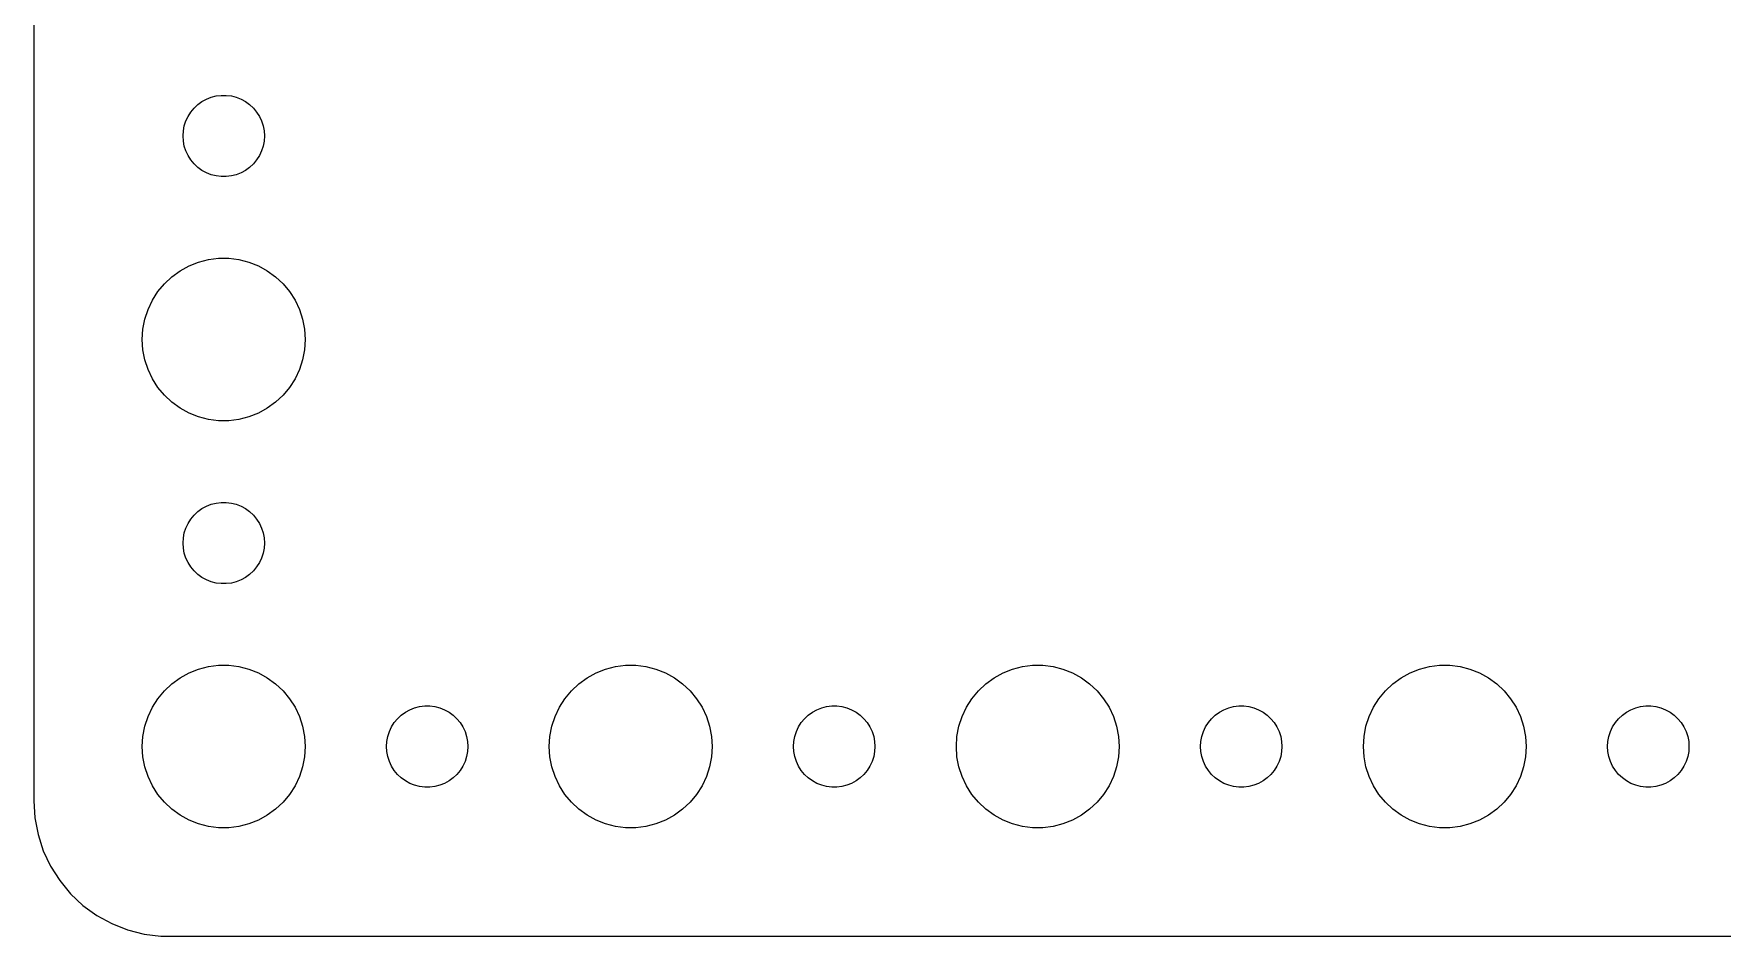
# Model space of a CAD drawing. Header units: metres. Extents: x -127 to 127, y -37 to 37.
# Drawn here: x -127 to -64.8, y -37 to -3.7 of the extents above; entities that cross this region are included whole.
import ezdxf

# ---------------------------------------------------------------- set-up
doc = ezdxf.new("R2010")
doc.units = ezdxf.units.M

msp = doc.modelspace()

# ---------------------------------------------------------------- linework, layer by layer
for p, q in [((-127, 32), (-127, -32)), ((-120.804, -6.23351), (-120.639, -6.14275)), ((-120.639, -6.14275), (-120.464, -6.07341)), ((-120.464, -6.07341), (-120.281, -6.02657)), ((-120.281, -6.02657), (-120.094, -6.00294)), ((-120.094, -6.00294), (-119.906, -6.00294)), ((-119.906, -6.00294), (-119.719, -6.02657)), ((-119.719, -6.02657), (-119.536, -6.07341)), ((-119.536, -6.07341), (-119.361, -6.14275)), ((-119.361, -6.14275), (-119.196, -6.23351)), ((-121.395, -6.9478), (-121.314, -6.77736)), ((-121.314, -6.77736), (-121.214, -6.61832)), ((-121.214, -6.61832), (-121.093, -6.47318)), ((-121.093, -6.47318), (-120.956, -6.34422)), ((-120.956, -6.34422), (-120.804, -6.23351)), ((-119.196, -6.23351), (-119.044, -6.34422)), ((-119.044, -6.34422), (-118.907, -6.47318)), ((-118.907, -6.47318), (-118.786, -6.61832)), ((-118.786, -6.61832), (-118.686, -6.77736)), ((-118.686, -6.77736), (-118.605, -6.9478)), ((-121.5, -7.5), (-121.488, -7.312)), ((-121.488, -7.312), (-121.453, -7.12695)), ((-121.453, -7.12695), (-121.395, -6.9478)), ((-118.605, -6.9478), (-118.547, -7.12695)), ((-118.547, -7.12695), (-118.512, -7.312)), ((-118.512, -7.312), (-118.5, -7.5)), ((-121.488, -7.68799), (-121.5, -7.5)), ((-121.453, -7.87303), (-121.488, -7.68799)), ((-121.395, -8.05219), (-121.453, -7.87303)), ((-121.314, -8.22263), (-121.395, -8.05219)), ((-118.605, -8.05219), (-118.686, -8.22263)), ((-118.547, -7.87303), (-118.605, -8.05219)), ((-118.512, -7.68799), (-118.547, -7.87303)), ((-118.5, -7.5), (-118.512, -7.68799)), ((-121.214, -8.38167), (-121.314, -8.22263)), ((-121.093, -8.52681), (-121.214, -8.38167)), ((-120.956, -8.65576), (-121.093, -8.52681)), ((-120.804, -8.76648), (-120.956, -8.65576)), ((-119.044, -8.65576), (-119.196, -8.76648)), ((-118.907, -8.52681), (-119.044, -8.65576)), ((-118.786, -8.38167), (-118.907, -8.52681)), ((-118.686, -8.22263), (-118.786, -8.38167)), ((-120.639, -8.85724), (-120.804, -8.76648)), ((-120.464, -8.92657), (-120.639, -8.85724)), ((-120.281, -8.97342), (-120.464, -8.92657)), ((-120.094, -8.99704), (-120.281, -8.97342)), ((-119.906, -8.99704), (-120.094, -8.99704)), ((-119.719, -8.97342), (-119.906, -8.99704)), ((-119.536, -8.92657), (-119.719, -8.97342)), ((-119.361, -8.85724), (-119.536, -8.92657)), ((-119.196, -8.76648), (-119.361, -8.85724)), ((-121.607, -12.467), (-121.277, -12.2855)), ((-121.277, -12.2855), (-120.927, -12.1468)), ((-120.927, -12.1468), (-120.562, -12.0531)), ((-120.562, -12.0531), (-120.188, -12.0059)), ((-120.188, -12.0059), (-119.812, -12.0059)), ((-119.812, -12.0059), (-119.438, -12.0531)), ((-119.438, -12.0531), (-119.073, -12.1468)), ((-119.073, -12.1468), (-118.723, -12.2855)), ((-118.723, -12.2855), (-118.393, -12.467)), ((-122.427, -13.2366), (-122.187, -12.9464)), ((-122.187, -12.9464), (-121.912, -12.6884)), ((-121.912, -12.6884), (-121.607, -12.467)), ((-118.393, -12.467), (-118.088, -12.6884)), ((-118.088, -12.6884), (-117.813, -12.9464)), ((-117.813, -12.9464), (-117.573, -13.2366)), ((-122.789, -13.8956), (-122.629, -13.5547)), ((-122.629, -13.5547), (-122.427, -13.2366)), ((-117.573, -13.2366), (-117.371, -13.5547)), ((-117.371, -13.5547), (-117.211, -13.8956)), ((-122.976, -14.624), (-122.906, -14.2539)), ((-122.906, -14.2539), (-122.789, -13.8956)), ((-117.211, -13.8956), (-117.094, -14.2539)), ((-117.094, -14.2539), (-117.024, -14.624)), ((-123, -15), (-122.976, -14.624)), ((-117.024, -14.624), (-117, -15)), ((-122.976, -15.376), (-123, -15)), ((-122.906, -15.7461), (-122.976, -15.376)), ((-117.024, -15.376), (-117.094, -15.7461)), ((-117, -15), (-117.024, -15.376)), ((-122.789, -16.1044), (-122.906, -15.7461)), ((-122.629, -16.4453), (-122.789, -16.1044)), ((-117.211, -16.1044), (-117.371, -16.4453)), ((-117.094, -15.7461), (-117.211, -16.1044)), ((-122.427, -16.7634), (-122.629, -16.4453)), ((-122.187, -17.0536), (-122.427, -16.7634)), ((-117.573, -16.7634), (-117.813, -17.0536)), ((-117.371, -16.4453), (-117.573, -16.7634)), ((-121.912, -17.3115), (-122.187, -17.0536)), ((-121.607, -17.533), (-121.912, -17.3115)), ((-118.088, -17.3115), (-118.393, -17.533)), ((-117.813, -17.0536), (-118.088, -17.3115)), ((-121.277, -17.7145), (-121.607, -17.533)), ((-120.927, -17.8532), (-121.277, -17.7145)), ((-120.562, -17.9469), (-120.927, -17.8532)), ((-120.188, -17.9941), (-120.562, -17.9469)), ((-119.812, -17.9941), (-120.188, -17.9941)), ((-119.438, -17.9469), (-119.812, -17.9941)), ((-119.073, -17.8532), (-119.438, -17.9469)), ((-118.723, -17.7145), (-119.073, -17.8532)), ((-118.393, -17.533), (-118.723, -17.7145)), ((-120.804, -21.2335), (-120.639, -21.1427)), ((-120.639, -21.1427), (-120.464, -21.0734)), ((-120.464, -21.0734), (-120.281, -21.0266)), ((-120.281, -21.0266), (-120.094, -21.003)), ((-120.094, -21.003), (-119.906, -21.003)), ((-119.906, -21.003), (-119.719, -21.0266)), ((-119.719, -21.0266), (-119.536, -21.0734)), ((-119.536, -21.0734), (-119.361, -21.1427)), ((-119.361, -21.1427), (-119.196, -21.2335)), ((-121.395, -21.9478), (-121.314, -21.7774)), ((-121.314, -21.7774), (-121.214, -21.6183)), ((-121.214, -21.6183), (-121.093, -21.4732)), ((-121.093, -21.4732), (-120.956, -21.3442)), ((-120.956, -21.3442), (-120.804, -21.2335)), ((-119.196, -21.2335), (-119.044, -21.3442)), ((-119.044, -21.3442), (-118.907, -21.4732)), ((-118.907, -21.4732), (-118.786, -21.6183)), ((-118.786, -21.6183), (-118.686, -21.7774)), ((-118.686, -21.7774), (-118.605, -21.9478)), ((-121.5, -22.5), (-121.488, -22.312)), ((-121.488, -22.312), (-121.453, -22.127)), ((-121.453, -22.127), (-121.395, -21.9478)), ((-118.605, -21.9478), (-118.547, -22.127)), ((-118.547, -22.127), (-118.512, -22.312)), ((-118.512, -22.312), (-118.5, -22.5)), ((-121.488, -22.688), (-121.5, -22.5)), ((-121.453, -22.873), (-121.488, -22.688)), ((-121.395, -23.0522), (-121.453, -22.873)), ((-118.547, -22.873), (-118.605, -23.0522)), ((-118.512, -22.688), (-118.547, -22.873)), ((-118.5, -22.5), (-118.512, -22.688)), ((-121.314, -23.2226), (-121.395, -23.0522)), ((-121.214, -23.3817), (-121.314, -23.2226)), ((-121.093, -23.5268), (-121.214, -23.3817)), ((-120.956, -23.6558), (-121.093, -23.5268)), ((-118.907, -23.5268), (-119.044, -23.6558)), ((-118.786, -23.3817), (-118.907, -23.5268)), ((-118.686, -23.2226), (-118.786, -23.3817)), ((-118.605, -23.0522), (-118.686, -23.2226)), ((-120.804, -23.7665), (-120.956, -23.6558)), ((-120.639, -23.8572), (-120.804, -23.7665)), ((-120.464, -23.9266), (-120.639, -23.8572)), ((-120.281, -23.9734), (-120.464, -23.9266)), ((-120.094, -23.997), (-120.281, -23.9734)), ((-119.906, -23.997), (-120.094, -23.997)), ((-119.719, -23.9734), (-119.906, -23.997)), ((-119.536, -23.9266), (-119.719, -23.9734)), ((-119.361, -23.8572), (-119.536, -23.9266)), ((-119.196, -23.7665), (-119.361, -23.8572)), ((-119.044, -23.6558), (-119.196, -23.7665)), ((-121.607, -27.467), (-121.277, -27.2855)), ((-121.277, -27.2855), (-120.927, -27.1468)), ((-120.927, -27.1468), (-120.562, -27.0531)), ((-120.562, -27.0531), (-120.188, -27.0059)), ((-120.188, -27.0059), (-119.812, -27.0059)), ((-119.812, -27.0059), (-119.438, -27.0531)), ((-119.438, -27.0531), (-119.073, -27.1468)), ((-119.073, -27.1468), (-118.723, -27.2855)), ((-118.723, -27.2855), (-118.393, -27.467)), ((-106.607, -27.467), (-106.277, -27.2855)), ((-106.277, -27.2855), (-105.927, -27.1468)), ((-105.927, -27.1468), (-105.562, -27.0531)), ((-105.562, -27.0531), (-105.188, -27.0059)), ((-105.188, -27.0059), (-104.812, -27.0059)), ((-104.812, -27.0059), (-104.438, -27.0531)), ((-104.438, -27.0531), (-104.073, -27.1468)), ((-104.073, -27.1468), (-103.723, -27.2855)), ((-103.723, -27.2855), (-103.393, -27.467)), ((-91.6075, -27.467), (-91.2773, -27.2855)), ((-91.2773, -27.2855), (-90.927, -27.1468)), ((-90.927, -27.1468), (-90.5621, -27.0531)), ((-90.5621, -27.0531), (-90.1884, -27.0059)), ((-90.1884, -27.0059), (-89.8116, -27.0059)), ((-89.8116, -27.0059), (-89.4379, -27.0531)), ((-89.4379, -27.0531), (-89.073, -27.1468)), ((-89.073, -27.1468), (-88.7227, -27.2855)), ((-88.7227, -27.2855), (-88.3925, -27.467)), ((-76.6075, -27.467), (-76.2773, -27.2855)), ((-76.2773, -27.2855), (-75.927, -27.1468)), ((-75.927, -27.1468), (-75.5621, -27.0531)), ((-75.5621, -27.0531), (-75.1884, -27.0059)), ((-75.1884, -27.0059), (-74.8116, -27.0059)), ((-74.8116, -27.0059), (-74.4379, -27.0531)), ((-74.4379, -27.0531), (-74.073, -27.1468)), ((-74.073, -27.1468), (-73.7227, -27.2855)), ((-73.7227, -27.2855), (-73.3925, -27.467)), ((-122.427, -28.2366), (-122.187, -27.9464)), ((-122.187, -27.9464), (-121.912, -27.6884)), ((-121.912, -27.6884), (-121.607, -27.467)), ((-118.393, -27.467), (-118.088, -27.6884)), ((-118.088, -27.6884), (-117.813, -27.9464)), ((-117.813, -27.9464), (-117.573, -28.2366)), ((-107.427, -28.2366), (-107.187, -27.9464)), ((-107.187, -27.9464), (-106.912, -27.6884)), ((-106.912, -27.6884), (-106.607, -27.467)), ((-103.393, -27.467), (-103.088, -27.6884)), ((-103.088, -27.6884), (-102.813, -27.9464)), ((-102.813, -27.9464), (-102.573, -28.2366)), ((-92.427, -28.2366), (-92.1869, -27.9464)), ((-92.1869, -27.9464), (-91.9123, -27.6884)), ((-91.9123, -27.6884), (-91.6075, -27.467)), ((-88.3925, -27.467), (-88.0877, -27.6884)), ((-88.0877, -27.6884), (-87.8131, -27.9464)), ((-87.8131, -27.9464), (-87.573, -28.2366)), ((-77.427, -28.2366), (-77.1869, -27.9464)), ((-77.1869, -27.9464), (-76.9123, -27.6884)), ((-76.9123, -27.6884), (-76.6075, -27.467)), ((-73.3925, -27.467), (-73.0877, -27.6884)), ((-73.0877, -27.6884), (-72.8131, -27.9464)), ((-72.8131, -27.9464), (-72.573, -28.2366)), ((-122.789, -28.8956), (-122.629, -28.5547)), ((-122.629, -28.5547), (-122.427, -28.2366)), ((-117.573, -28.2366), (-117.371, -28.5547)), ((-117.371, -28.5547), (-117.211, -28.8956)), ((-113.139, -28.6427), (-112.964, -28.5734)), ((-112.964, -28.5734), (-112.781, -28.5266)), ((-112.781, -28.5266), (-112.594, -28.503)), ((-112.594, -28.503), (-112.406, -28.503)), ((-112.406, -28.503), (-112.219, -28.5266)), ((-112.219, -28.5266), (-112.036, -28.5734)), ((-112.036, -28.5734), (-111.861, -28.6427)), ((-107.789, -28.8956), (-107.629, -28.5547)), ((-107.629, -28.5547), (-107.427, -28.2366)), ((-102.573, -28.2366), (-102.371, -28.5547)), ((-102.371, -28.5547), (-102.211, -28.8956)), ((-98.1387, -28.6427), (-97.9635, -28.5734)), ((-97.9635, -28.5734), (-97.7811, -28.5266)), ((-97.7811, -28.5266), (-97.5942, -28.503)), ((-97.5942, -28.503), (-97.4058, -28.503)), ((-97.4058, -28.503), (-97.2189, -28.5266)), ((-97.2189, -28.5266), (-97.0365, -28.5734)), ((-97.0365, -28.5734), (-96.8613, -28.6427)), ((-92.7893, -28.8956), (-92.6289, -28.5547)), ((-92.6289, -28.5547), (-92.427, -28.2366)), ((-87.573, -28.2366), (-87.3711, -28.5547)), ((-87.3711, -28.5547), (-87.2107, -28.8956)), ((-83.1387, -28.6427), (-82.9635, -28.5734)), ((-82.9635, -28.5734), (-82.7811, -28.5266)), ((-82.7811, -28.5266), (-82.5942, -28.503)), ((-82.5942, -28.503), (-82.4058, -28.503)), ((-82.4058, -28.503), (-82.2189, -28.5266)), ((-82.2189, -28.5266), (-82.0365, -28.5734)), ((-82.0365, -28.5734), (-81.8613, -28.6427)), ((-77.7893, -28.8956), (-77.6289, -28.5547)), ((-77.6289, -28.5547), (-77.427, -28.2366)), ((-72.573, -28.2366), (-72.3711, -28.5547)), ((-72.3711, -28.5547), (-72.2107, -28.8956)), ((-68.1387, -28.6427), (-67.9635, -28.5734)), ((-67.9635, -28.5734), (-67.7811, -28.5266)), ((-67.7811, -28.5266), (-67.5942, -28.503)), ((-67.5942, -28.503), (-67.4058, -28.503)), ((-67.4058, -28.503), (-67.2189, -28.5266)), ((-67.2189, -28.5266), (-67.0365, -28.5734)), ((-67.0365, -28.5734), (-66.8613, -28.6427)), ((-122.906, -29.2539), (-122.789, -28.8956)), ((-117.211, -28.8956), (-117.094, -29.2539)), ((-113.814, -29.2774), (-113.714, -29.1183)), ((-113.714, -29.1183), (-113.593, -28.9732)), ((-113.593, -28.9732), (-113.456, -28.8442)), ((-113.456, -28.8442), (-113.304, -28.7335)), ((-113.304, -28.7335), (-113.139, -28.6427)), ((-111.861, -28.6427), (-111.696, -28.7335)), ((-111.696, -28.7335), (-111.544, -28.8442)), ((-111.544, -28.8442), (-111.407, -28.9732)), ((-111.407, -28.9732), (-111.286, -29.1183)), ((-111.286, -29.1183), (-111.186, -29.2774)), ((-107.906, -29.2539), (-107.789, -28.8956)), ((-102.211, -28.8956), (-102.094, -29.2539)), ((-98.8145, -29.2774), (-98.7135, -29.1183)), ((-98.7135, -29.1183), (-98.5934, -28.9732)), ((-98.5934, -28.9732), (-98.4561, -28.8442)), ((-98.4561, -28.8442), (-98.3037, -28.7335)), ((-98.3037, -28.7335), (-98.1387, -28.6427)), ((-96.8613, -28.6427), (-96.6963, -28.7335)), ((-96.6963, -28.7335), (-96.5439, -28.8442)), ((-96.5439, -28.8442), (-96.4065, -28.9732)), ((-96.4065, -28.9732), (-96.2865, -29.1183)), ((-96.2865, -29.1183), (-96.1855, -29.2774)), ((-92.9057, -29.2539), (-92.7893, -28.8956)), ((-87.2107, -28.8956), (-87.0943, -29.2539)), ((-83.8145, -29.2774), (-83.7135, -29.1183)), ((-83.7135, -29.1183), (-83.5934, -28.9732)), ((-83.5934, -28.9732), (-83.4561, -28.8442)), ((-83.4561, -28.8442), (-83.3037, -28.7335)), ((-83.3037, -28.7335), (-83.1387, -28.6427)), ((-81.8613, -28.6427), (-81.6963, -28.7335)), ((-81.6963, -28.7335), (-81.5439, -28.8442)), ((-81.5439, -28.8442), (-81.4065, -28.9732)), ((-81.4065, -28.9732), (-81.2865, -29.1183)), ((-81.2865, -29.1183), (-81.1855, -29.2774)), ((-77.9057, -29.2539), (-77.7893, -28.8956)), ((-72.2107, -28.8956), (-72.0943, -29.2539)), ((-68.8145, -29.2774), (-68.7135, -29.1183)), ((-68.7135, -29.1183), (-68.5934, -28.9732)), ((-68.5934, -28.9732), (-68.4561, -28.8442)), ((-68.4561, -28.8442), (-68.3037, -28.7335)), ((-68.3037, -28.7335), (-68.1387, -28.6427)), ((-66.8613, -28.6427), (-66.6963, -28.7335)), ((-66.6963, -28.7335), (-66.5439, -28.8442)), ((-66.5439, -28.8442), (-66.4065, -28.9732)), ((-66.4065, -28.9732), (-66.2865, -29.1183)), ((-66.2865, -29.1183), (-66.1855, -29.2774)), ((-123, -30), (-122.976, -29.624)), ((-122.976, -29.624), (-122.906, -29.2539)), ((-117.094, -29.2539), (-117.024, -29.624)), ((-117.024, -29.624), (-117, -30)), ((-114, -30), (-113.988, -29.812)), ((-113.988, -29.812), (-113.953, -29.627)), ((-113.953, -29.627), (-113.895, -29.4478)), ((-113.895, -29.4478), (-113.814, -29.2774)), ((-111.186, -29.2774), (-111.105, -29.4478)), ((-111.105, -29.4478), (-111.047, -29.627)), ((-111.047, -29.627), (-111.012, -29.812)), ((-111.012, -29.812), (-111, -30)), ((-108, -30), (-107.976, -29.624)), ((-107.976, -29.624), (-107.906, -29.2539)), ((-102.094, -29.2539), (-102.024, -29.624)), ((-102.024, -29.624), (-102, -30)), ((-99, -30), (-98.9882, -29.812)), ((-98.9882, -29.812), (-98.9529, -29.627)), ((-98.9529, -29.627), (-98.8947, -29.4478)), ((-98.8947, -29.4478), (-98.8145, -29.2774)), ((-96.1855, -29.2774), (-96.1053, -29.4478)), ((-96.1053, -29.4478), (-96.0471, -29.627)), ((-96.0471, -29.627), (-96.0118, -29.812)), ((-96.0118, -29.812), (-96, -30)), ((-93, -30), (-92.9763, -29.624)), ((-92.9763, -29.624), (-92.9057, -29.2539)), ((-87.0943, -29.2539), (-87.0237, -29.624)), ((-87.0237, -29.624), (-87, -30)), ((-84, -30), (-83.9882, -29.812)), ((-83.9882, -29.812), (-83.9529, -29.627)), ((-83.9529, -29.627), (-83.8947, -29.4478)), ((-83.8947, -29.4478), (-83.8145, -29.2774)), ((-81.1855, -29.2774), (-81.1053, -29.4478)), ((-81.1053, -29.4478), (-81.0471, -29.627)), ((-81.0471, -29.627), (-81.0118, -29.812)), ((-81.0118, -29.812), (-81, -30)), ((-78, -30), (-77.9763, -29.624)), ((-77.9763, -29.624), (-77.9057, -29.2539)), ((-72.0943, -29.2539), (-72.0237, -29.624)), ((-72.0237, -29.624), (-72, -30)), ((-69, -30), (-68.9882, -29.812)), ((-68.9882, -29.812), (-68.9529, -29.627)), ((-68.9529, -29.627), (-68.8947, -29.4478)), ((-68.8947, -29.4478), (-68.8145, -29.2774)), ((-66.1855, -29.2774), (-66.1053, -29.4478)), ((-66.1053, -29.4478), (-66.0471, -29.627)), ((-66.0471, -29.627), (-66.0118, -29.812)), ((-66.0118, -29.812), (-66, -30)), ((-122.976, -30.376), (-123, -30)), ((-122.906, -30.7461), (-122.976, -30.376)), ((-117.024, -30.376), (-117.094, -30.7461)), ((-117, -30), (-117.024, -30.376)), ((-113.988, -30.188), (-114, -30)), ((-113.953, -30.373), (-113.988, -30.188)), ((-113.895, -30.5522), (-113.953, -30.373)), ((-111.047, -30.373), (-111.105, -30.5522)), ((-111.012, -30.188), (-111.047, -30.373)), ((-111, -30), (-111.012, -30.188)), ((-107.976, -30.376), (-108, -30)), ((-107.906, -30.7461), (-107.976, -30.376)), ((-102.024, -30.376), (-102.094, -30.7461)), ((-102, -30), (-102.024, -30.376)), ((-98.9882, -30.188), (-99, -30)), ((-98.9529, -30.373), (-98.9882, -30.188)), ((-98.8947, -30.5522), (-98.9529, -30.373)), ((-96.0471, -30.373), (-96.1053, -30.5522)), ((-96.0118, -30.188), (-96.0471, -30.373)), ((-96, -30), (-96.0118, -30.188)), ((-92.9763, -30.376), (-93, -30)), ((-92.9057, -30.7461), (-92.9763, -30.376)), ((-87.0237, -30.376), (-87.0943, -30.7461)), ((-87, -30), (-87.0237, -30.376)), ((-83.9882, -30.188), (-84, -30)), ((-83.9529, -30.373), (-83.9882, -30.188)), ((-83.8947, -30.5522), (-83.9529, -30.373)), ((-81.0471, -30.373), (-81.1053, -30.5522)), ((-81.0118, -30.188), (-81.0471, -30.373)), ((-81, -30), (-81.0118, -30.188)), ((-77.9763, -30.376), (-78, -30)), ((-77.9057, -30.7461), (-77.9763, -30.376)), ((-72.0237, -30.376), (-72.0943, -30.7461)), ((-72, -30), (-72.0237, -30.376)), ((-68.9882, -30.188), (-69, -30)), ((-68.9529, -30.373), (-68.9882, -30.188)), ((-68.8947, -30.5522), (-68.9529, -30.373)), ((-66.0471, -30.373), (-66.1053, -30.5522)), ((-66.0118, -30.188), (-66.0471, -30.373)), ((-66, -30), (-66.0118, -30.188)), ((-122.789, -31.1044), (-122.906, -30.7461)), ((-122.629, -31.4453), (-122.789, -31.1044)), ((-117.211, -31.1044), (-117.371, -31.4453)), ((-117.094, -30.7461), (-117.211, -31.1044)), ((-113.814, -30.7226), (-113.895, -30.5522)), ((-113.714, -30.8817), (-113.814, -30.7226)), ((-113.593, -31.0268), (-113.714, -30.8817)), ((-113.456, -31.1558), (-113.593, -31.0268)), ((-111.407, -31.0268), (-111.544, -31.1558)), ((-111.286, -30.8817), (-111.407, -31.0268)), ((-111.186, -30.7226), (-111.286, -30.8817)), ((-111.105, -30.5522), (-111.186, -30.7226)), ((-107.789, -31.1044), (-107.906, -30.7461)), ((-107.629, -31.4453), (-107.789, -31.1044)), ((-102.211, -31.1044), (-102.371, -31.4453)), ((-102.094, -30.7461), (-102.211, -31.1044)), ((-98.8145, -30.7226), (-98.8947, -30.5522)), ((-98.7135, -30.8817), (-98.8145, -30.7226)), ((-98.5934, -31.0268), (-98.7135, -30.8817)), ((-98.4561, -31.1558), (-98.5934, -31.0268)), ((-96.4065, -31.0268), (-96.5439, -31.1558)), ((-96.2865, -30.8817), (-96.4065, -31.0268)), ((-96.1855, -30.7226), (-96.2865, -30.8817)), ((-96.1053, -30.5522), (-96.1855, -30.7226)), ((-92.7893, -31.1044), (-92.9057, -30.7461)), ((-92.6289, -31.4453), (-92.7893, -31.1044)), ((-87.2107, -31.1044), (-87.3711, -31.4453)), ((-87.0943, -30.7461), (-87.2107, -31.1044)), ((-83.8145, -30.7226), (-83.8947, -30.5522)), ((-83.7135, -30.8817), (-83.8145, -30.7226)), ((-83.5934, -31.0268), (-83.7135, -30.8817)), ((-83.4561, -31.1558), (-83.5934, -31.0268)), ((-81.4065, -31.0268), (-81.5439, -31.1558)), ((-81.2865, -30.8817), (-81.4065, -31.0268)), ((-81.1855, -30.7226), (-81.2865, -30.8817)), ((-81.1053, -30.5522), (-81.1855, -30.7226)), ((-77.7893, -31.1044), (-77.9057, -30.7461)), ((-77.6289, -31.4453), (-77.7893, -31.1044)), ((-72.2107, -31.1044), (-72.3711, -31.4453)), ((-72.0943, -30.7461), (-72.2107, -31.1044)), ((-68.8145, -30.7226), (-68.8947, -30.5522)), ((-68.7135, -30.8817), (-68.8145, -30.7226)), ((-68.5934, -31.0268), (-68.7135, -30.8817)), ((-68.4561, -31.1558), (-68.5934, -31.0268)), ((-66.4065, -31.0268), (-66.5439, -31.1558)), ((-66.2865, -30.8817), (-66.4065, -31.0268)), ((-66.1855, -30.7226), (-66.2865, -30.8817)), ((-66.1053, -30.5522), (-66.1855, -30.7226)), ((-122.427, -31.7634), (-122.629, -31.4453)), ((-117.371, -31.4453), (-117.573, -31.7634)), ((-113.304, -31.2665), (-113.456, -31.1558)), ((-113.139, -31.3572), (-113.304, -31.2665)), ((-112.964, -31.4266), (-113.139, -31.3572)), ((-112.781, -31.4734), (-112.964, -31.4266)), ((-112.594, -31.497), (-112.781, -31.4734)), ((-112.406, -31.497), (-112.594, -31.497)), ((-112.219, -31.4734), (-112.406, -31.497)), ((-112.036, -31.4266), (-112.219, -31.4734)), ((-111.861, -31.3572), (-112.036, -31.4266)), ((-111.696, -31.2665), (-111.861, -31.3572)), ((-111.544, -31.1558), (-111.696, -31.2665)), ((-107.427, -31.7634), (-107.629, -31.4453)), ((-102.371, -31.4453), (-102.573, -31.7634)), ((-98.3037, -31.2665), (-98.4561, -31.1558)), ((-98.1387, -31.3572), (-98.3037, -31.2665)), ((-97.9635, -31.4266), (-98.1387, -31.3572)), ((-97.7811, -31.4734), (-97.9635, -31.4266)), ((-97.5942, -31.497), (-97.7811, -31.4734)), ((-97.4058, -31.497), (-97.5942, -31.497)), ((-97.2189, -31.4734), (-97.4058, -31.497)), ((-97.0365, -31.4266), (-97.2189, -31.4734)), ((-96.8613, -31.3572), (-97.0365, -31.4266)), ((-96.6963, -31.2665), (-96.8613, -31.3572)), ((-96.5439, -31.1558), (-96.6963, -31.2665)), ((-92.427, -31.7634), (-92.6289, -31.4453)), ((-87.3711, -31.4453), (-87.573, -31.7634)), ((-83.3037, -31.2665), (-83.4561, -31.1558)), ((-83.1387, -31.3572), (-83.3037, -31.2665)), ((-82.9635, -31.4266), (-83.1387, -31.3572)), ((-82.7811, -31.4734), (-82.9635, -31.4266)), ((-82.5942, -31.497), (-82.7811, -31.4734)), ((-82.4058, -31.497), (-82.5942, -31.497)), ((-82.2189, -31.4734), (-82.4058, -31.497)), ((-82.0365, -31.4266), (-82.2189, -31.4734)), ((-81.8613, -31.3572), (-82.0365, -31.4266)), ((-81.6963, -31.2665), (-81.8613, -31.3572)), ((-81.5439, -31.1558), (-81.6963, -31.2665)), ((-77.427, -31.7634), (-77.6289, -31.4453)), ((-72.3711, -31.4453), (-72.573, -31.7634)), ((-68.3037, -31.2665), (-68.4561, -31.1558)), ((-68.1387, -31.3572), (-68.3037, -31.2665)), ((-67.9635, -31.4266), (-68.1387, -31.3572)), ((-67.7811, -31.4734), (-67.9635, -31.4266)), ((-67.5942, -31.497), (-67.7811, -31.4734)), ((-67.4058, -31.497), (-67.5942, -31.497)), ((-67.2189, -31.4734), (-67.4058, -31.497)), ((-67.0365, -31.4266), (-67.2189, -31.4734)), ((-66.8613, -31.3572), (-67.0365, -31.4266)), ((-66.6963, -31.2665), (-66.8613, -31.3572)), ((-66.5439, -31.1558), (-66.6963, -31.2665)), ((-127, -32), (-126.961, -32.6267)), ((-122.187, -32.0536), (-122.427, -31.7634)), ((-121.912, -32.3115), (-122.187, -32.0536)), ((-121.607, -32.533), (-121.912, -32.3115)), ((-118.088, -32.3115), (-118.393, -32.533)), ((-117.813, -32.0536), (-118.088, -32.3115)), ((-117.573, -31.7634), (-117.813, -32.0536)), ((-107.187, -32.0536), (-107.427, -31.7634)), ((-106.912, -32.3115), (-107.187, -32.0536)), ((-106.607, -32.533), (-106.912, -32.3115)), ((-103.088, -32.3115), (-103.393, -32.533)), ((-102.813, -32.0536), (-103.088, -32.3115)), ((-102.573, -31.7634), (-102.813, -32.0536)), ((-92.1869, -32.0536), (-92.427, -31.7634)), ((-91.9123, -32.3115), (-92.1869, -32.0536)), ((-91.6075, -32.533), (-91.9123, -32.3115)), ((-88.0877, -32.3115), (-88.3925, -32.533)), ((-87.8131, -32.0536), (-88.0877, -32.3115)), ((-87.573, -31.7634), (-87.8131, -32.0536)), ((-77.1869, -32.0536), (-77.427, -31.7634)), ((-76.9123, -32.3115), (-77.1869, -32.0536)), ((-76.6075, -32.533), (-76.9123, -32.3115)), ((-73.0877, -32.3115), (-73.3925, -32.533)), ((-72.8131, -32.0536), (-73.0877, -32.3115)), ((-72.573, -31.7634), (-72.8131, -32.0536)), ((-126.961, -32.6267), (-126.843, -33.2434)), ((-121.277, -32.7145), (-121.607, -32.533)), ((-120.927, -32.8532), (-121.277, -32.7145)), ((-120.562, -32.9469), (-120.927, -32.8532)), ((-120.188, -32.9941), (-120.562, -32.9469)), ((-119.438, -32.9469), (-119.812, -32.9941)), ((-119.073, -32.8532), (-119.438, -32.9469)), ((-118.723, -32.7145), (-119.073, -32.8532)), ((-118.393, -32.533), (-118.723, -32.7145)), ((-106.277, -32.7145), (-106.607, -32.533)), ((-105.927, -32.8532), (-106.277, -32.7145)), ((-105.562, -32.9469), (-105.927, -32.8532)), ((-105.188, -32.9941), (-105.562, -32.9469)), ((-104.438, -32.9469), (-104.812, -32.9941)), ((-104.073, -32.8532), (-104.438, -32.9469)), ((-103.723, -32.7145), (-104.073, -32.8532)), ((-103.393, -32.533), (-103.723, -32.7145)), ((-91.2773, -32.7145), (-91.6075, -32.533)), ((-90.927, -32.8532), (-91.2773, -32.7145)), ((-90.5621, -32.9469), (-90.927, -32.8532)), ((-90.1884, -32.9941), (-90.5621, -32.9469)), ((-89.4379, -32.9469), (-89.8116, -32.9941)), ((-89.073, -32.8532), (-89.4379, -32.9469)), ((-88.7227, -32.7145), (-89.073, -32.8532)), ((-88.3925, -32.533), (-88.7227, -32.7145)), ((-76.2773, -32.7145), (-76.6075, -32.533)), ((-75.927, -32.8532), (-76.2773, -32.7145)), ((-75.5621, -32.9469), (-75.927, -32.8532)), ((-75.1884, -32.9941), (-75.5621, -32.9469)), ((-74.4379, -32.9469), (-74.8116, -32.9941)), ((-74.073, -32.8532), (-74.4379, -32.9469)), ((-73.7227, -32.7145), (-74.073, -32.8532)), ((-73.3925, -32.533), (-73.7227, -32.7145)), ((-126.843, -33.2434), (-126.649, -33.8406)), ((-119.812, -32.9941), (-120.188, -32.9941)), ((-104.812, -32.9941), (-105.188, -32.9941)), ((-89.8116, -32.9941), (-90.1884, -32.9941)), ((-74.8116, -32.9941), (-75.1884, -32.9941)), ((-126.649, -33.8406), (-126.382, -34.4088)), ((-126.382, -34.4088), (-126.045, -34.9389)), ((-126.045, -34.9389), (-125.645, -35.4227)), ((-125.645, -35.4227), (-125.187, -35.8526)), ((-125.187, -35.8526), (-124.679, -36.2216)), ((-124.679, -36.2216), (-124.129, -36.5241)), ((-124.129, -36.5241), (-123.545, -36.7553)), ((-123.545, -36.7553), (-122.937, -36.9114)), ((-122.937, -36.9114), (-122.314, -36.9901)), ((-122.314, -36.9901), (122.314, -36.9901))]:
    msp.add_line(p, q)

doc.saveas('drawing.dxf')
